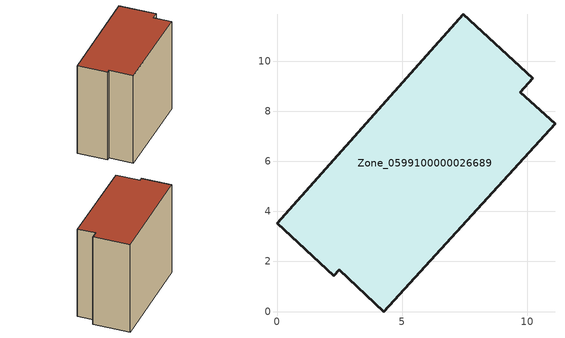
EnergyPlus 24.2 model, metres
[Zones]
Zone_0599100000026689
 floor ground (C_G): 0,3.54 7.45,11.87 10.22,9.33 9.72,8.77 11.11,7.51 4.26,0 2.48,1.67 2.26,1.44 z0
 wall outside (C_F): 9.72,8.77 10.22,9.33 7.45,11.87 0,3.54 2.26,1.44 2.48,1.67 4.26,0 11.11,7.51 9.72,8.77 z0:9.74
 roof outside (C_R): 2.26,1.44 2.48,1.67 4.26,0 11.11,7.51 9.72,8.77 10.22,9.33 7.45,11.87 0,3.54 z9.74
[BUILDING]
Pand.0599100000026689: North Axis=0; Terrain=City; Loads Convergence Tolerance Value=0.04; Temperature Convergence Tolerance Value=0.4; Solar Distribution=FullExterior; Maximum Number of Warmup Days=25; Minimum Number of Warmup Days=1
[Site:Location]
Rotterdam.The.Hague.AP_ZH_NLD Design_Conditions: Latitude=51.96; Longitude=4.45; Time Zone=1; Elevation=-4.5
[SITE:GROUNDTEMPERATURE:BUILDINGSURFACE]
18, 18, 18, 18, 18, 18, 18, 18, 18, 18, 18, 18
[MATERIAL] Thermal Absorptance=0.9; Solar Absorptance=0.7; Visible Absorptance=0.7
Name | Roughness | Thickness | Conductivity | Density | Specific Heat
G.TI.1946 | MediumSmooth | 0.15 | 1 | 540 | 1210
F.TI.1946 | Rough | 0.3 | 0.857143 | 1920 | 840
R.TI.1946 | MediumRough | 0.2 | 0.1 | 1500 | 1000
[CONSTRUCTION]
C_G: G.TI.1946
C_F: F.TI.1946
C_R: R.TI.1946
[ZONE]
Zone_0599100000026689: Type=1; Multiplier=1; Ceiling Height=Autocalculate; Volume=Autocalculate; Floor Area=autocalculate; Part of Total Floor Area=Yes
[ZONEINFILTRATION:DESIGNFLOWRATE]
Infil_Zone_0599100000026689: Zone or ZoneList or Space or SpaceList=Zone_0599100000026689; Schedule=AlwaysOn; Design Flow Rate Calculation Method=Flow/Area; Flow Rate per Floor Area=0.003; Constant Term Coefficient=1; Temperature Term Coefficient=0; Velocity Term Coefficient=0; Velocity Squared Term Coefficient=0
[HVACTEMPLATE:ZONE:IDEALLOADSAIRSYSTEM]
Zone_0599100000026689: Maximum Heating Supply Air Temperature=50; Minimum Cooling Supply Air Temperature=13; Maximum Heating Supply Air Humidity Ratio=0.0156; Minimum Cooling Supply Air Humidity Ratio=0.0077; Heating Limit=NoLimit; Cooling Limit=NoLimit; Dehumidification Control Type=ConstantSensibleHeatRatio; Cooling Sensible Heat Ratio=0.7; Dehumidification Setpoint=60; Humidification Control Type=None; Humidification Setpoint=30; Outdoor Air Method=None; Outdoor Air Flow Rate per Person=0.00944; Outdoor Air Flow Rate per Zone Floor Area=0; Outdoor Air Flow Rate per Zone=0; Demand Controlled Ventilation Type=None; Outdoor Air Economizer Type=NoEconomizer; Heat Recovery Type=None; Sensible Heat Recovery Effectiveness=0.7; Latent Heat Recovery Effectiveness=0.65
[ZONECONTROL:THERMOSTAT]
ThermostatControl_Zone_0599100000026689: Zone or ZoneList=Zone_0599100000026689; Control Type Schedule=DualSetpointControlType; Control 1=Thermostat_Zone_0599100000026689; Temperature Difference Between Cutout And Setpoint=0
[THERMOSTATSETPOINT:DUALSETPOINT]
Thermostat_Zone_0599100000026689: Heating Setpoint Temperature Schedule=HeatingSetpoint_Zone_0599100000026689; Cooling Setpoint Temperature Schedule=CoolingSetpoint_Zone_0599100000026689
[SCHEDULE:COMPACT]
HeatingSetpoint_Zone_0599100000026689: Through: 12/31, For: AllDays, Until: 24:00, 21
CoolingSetpoint_Zone_0599100000026689: Through: 12/31, For: AllDays, Until: 24:00, 24
DualSetpointControlType: Through: 12/31, For: AllDays, Until: 24:00, 4
AlwaysOn: Through: 12/31, For: AllDays, Until: 24:00, 1
